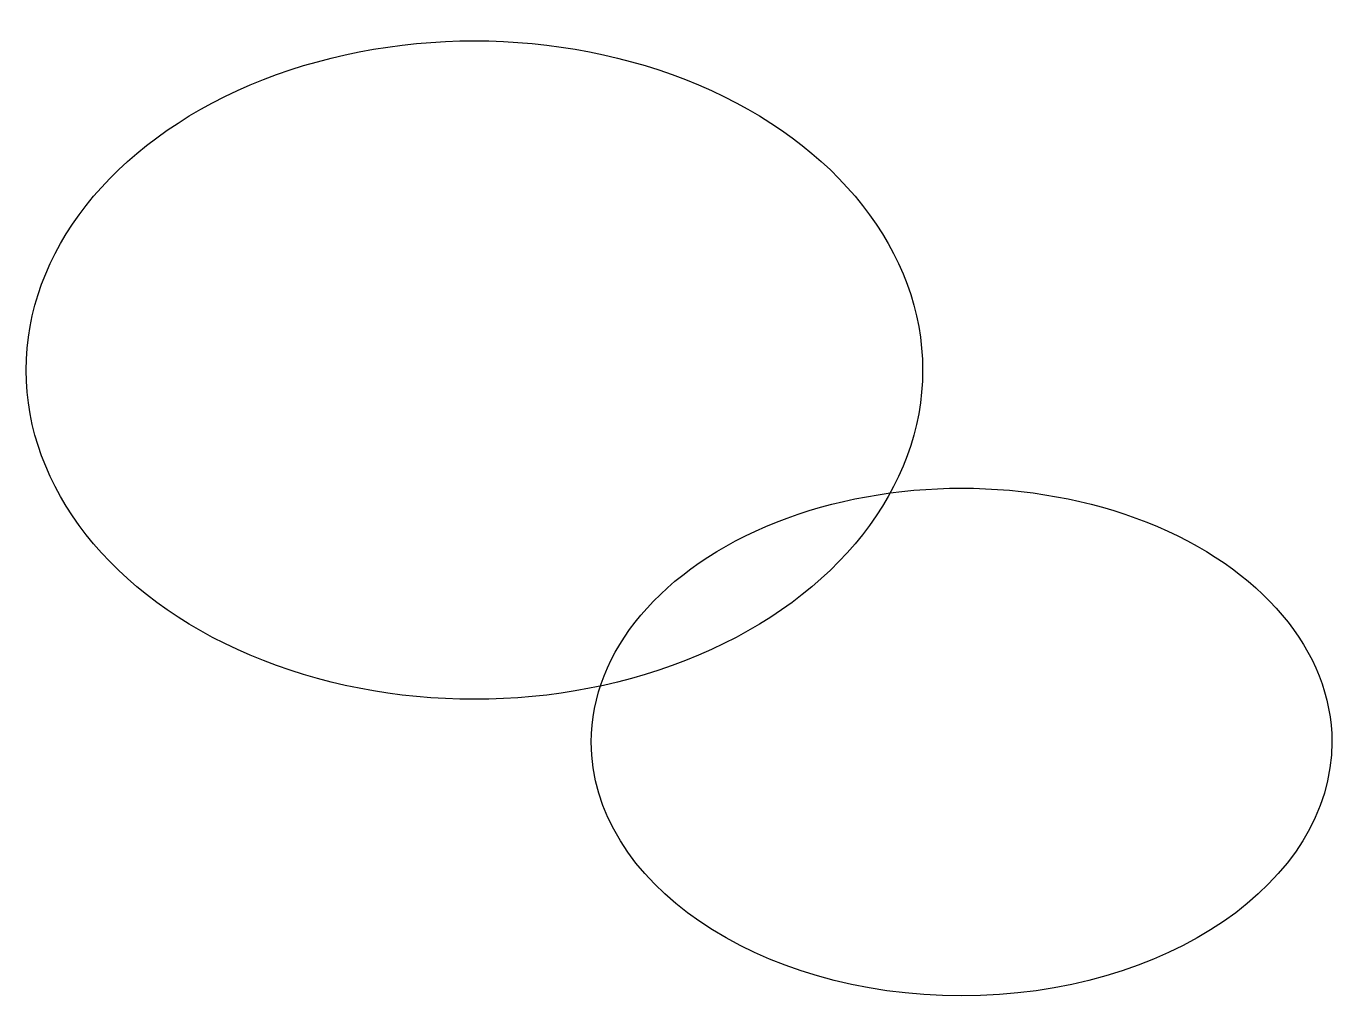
# Model space of a CAD drawing. Extents: x 0 to 574, y 0 to 427.
import ezdxf

# ---------------------------------------------------------------- set-up
doc = ezdxf.new("R2010")
doc.units = 0
doc.layers.add('Layer_1', color=7, linetype='CONTINUOUS')

msp = doc.modelspace()

# ---------------------------------------------------------------- linework, layer by layer
at = {"layer": 'Layer_1', "color": 7}
for points in [[(394.47466, 275.399486)], [(574.47465, 111.82056)]]:
    msp.add_lwpolyline(points, close=True, dxfattribs=at)
for points in [[(98.760397, 400.790837), (159.756605, 426.654982), (234.907031, 426.654982), (295.903239, 400.790837)], [(0.188976, 275.399486), (0.188976, 327.127778), (37.76419, 374.926691), (98.760397, 400.790837)], [(295.903239, 400.790837), (356.899446, 374.926691), (394.47466, 327.127778), (394.47466, 275.399486)], [(98.760397, 150.008136), (37.76419, 175.872282), (0.188976, 223.671194), (0.188976, 275.399486)], [(394.47466, 275.399486), (394.47466, 223.671194), (356.899446, 175.872282), (295.903239, 150.008136)], [(330.188941, 208.496346), (380.577116, 228.437408), (442.657906, 228.437408), (493.04608, 208.496346)], [(248.760372, 111.82056), (248.760372, 151.702683), (279.800767, 188.555285), (330.188941, 208.496346)], [(493.04608, 208.496346), (543.434255, 188.555285), (574.47465, 151.702683), (574.47465, 111.82056)], [(295.903239, 150.008136), (234.907031, 124.14399), (159.756605, 124.14399), (98.760397, 150.008136)], [(411.617512, 0.188978), (321.673998, 0.188977), (248.760373, 50.168139), (248.760372, 111.82056)], [(574.47465, 111.820561), (574.47465, 50.16814), (501.561026, 0.188978), (411.617512, 0.188978)]]:
    msp.add_open_spline(points, degree=3, dxfattribs=at)

doc.saveas('drawing.dxf')
